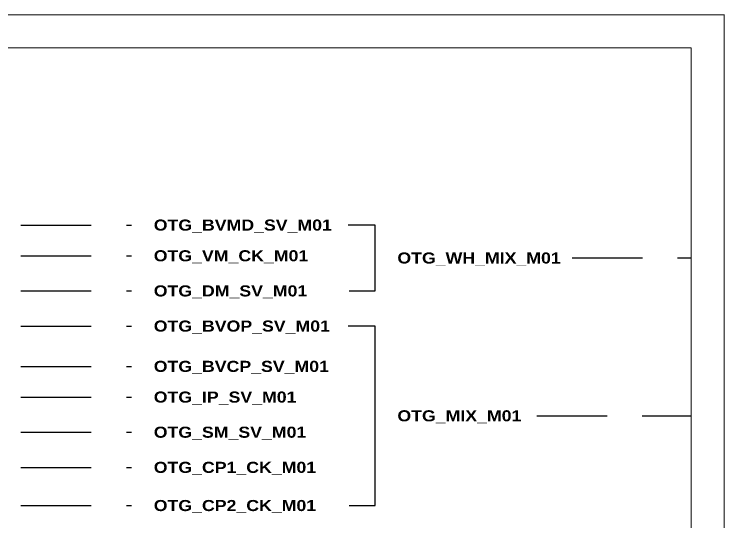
# Model space of a CAD drawing. Header units: centimetres. Extents: x -6233 to 67854, y 107 to 55669.
# Drawn here: x 41312 to 44520, y 27159 to 29450 of the extents above; entities that cross this region are included whole.
import ezdxf
from ezdxf.enums import TextEntityAlignment as Align

# ---------------------------------------------------------------- set-up
doc = ezdxf.new("R2010")
doc.units = ezdxf.units.CM
doc.header["$LTSCALE"] = 25.4
doc.linetypes.add('HIDDEN', pattern=[0.375, 0.25, -0.125])
doc.layers.add('Etiket-Line-L', color=7, linetype='Continuous')
doc.layers.add('EtIket-Line-S', color=2, linetype='Continuous')
doc.styles.add('Bold', font='ariblk.ttf', dxfattribs={"height": 25.4})

# ---------------------------------------------------------------- blocks, each defined once
blk = doc.blocks.new('x5 Out Line')
at = {"const_width": 0.3}
blk.add_lwpolyline([(405.45, 277.06), (405.45, 286.71), (395.8, 286.71)], dxfattribs=at)
at = {"lineweight": 15}
blk.add_lwpolyline([(395.8, 9.65), (395.8, 277.06), (9.65, 277.06), (9.65, 9.65)], close=True, dxfattribs=at)
at = {"layer": 'EtIket-Line-S', "lineweight": 9, "ltscale": 0.5}
blk.add_lwpolyline([(0, 0), (405.45, 0), (405.45, 286.71), (0, 286.71)], close=True, dxfattribs=at)

msp = doc.modelspace()

# ---------------------------------------------------------------- linework, layer by layer
at = {"color": 146, "linetype": 'HIDDEN', "ltscale": 50, "true_color": 0x105689}
for p, q in [((41342.2, 28498), (41842.2, 28498)), ((41342.2, 28359.4), (41842.2, 28359.4)), ((43830.6, 28349.4), (44368.5, 28349.4)), ((41342.2, 28200.8), (41842.2, 28200.8)), ((41342.2, 28042.1), (41842.2, 28042.1)), ((41342.2, 27860.2), (41842.2, 27860.2)), ((41342.2, 27721.6), (41842.2, 27721.6)), ((43671.5, 27637), (44368.5, 27637)), ((41342.2, 27563), (41842.2, 27563)), ((41342.2, 27404.3), (41842.2, 27404.3)), ((41342.2, 27232), (41842.2, 27232))]:
    msp.add_line(p, q, dxfattribs=at)
at = {"color": 146, "ltscale": 50, "true_color": 0x105689}
for p, q in [((42942.2, 28498), (42820.2, 28498)), ((42942.2, 28200.8), (42942.2, 28498)), ((42824.5, 28200.8), (42942.2, 28200.8)), ((42942.2, 28042.1), (42820.2, 28042.1)), ((42942.2, 27232), (42942.2, 28042.1)), ((42824.5, 27232), (42942.2, 27232))]:
    msp.add_line(p, q, dxfattribs=at)

# ---------------------------------------------------------------- block references
at = {"layer": 'Etiket-Line-L', "lineweight": 0, "xscale": 15.48351216233742, "yscale": 15.48351216233742, "zscale": 15.48351216233742}
msp.add_blockref('x5 Out Line', (38240.2, 25008.3), dxfattribs=at)

# ---------------------------------------------------------------- texts
at = {"ltscale": 500, "style": 'Bold'}
for s, p in [('OTG_BVMD_SV_M01', (41942.2, 28498)), ('OTG_VM_CK_M01', (41942.2, 28359.4)), ('OTG_WH_MIX_M01', (43042.2, 28349.4)), ('OTG_DM_SV_M01', (41942.2, 28200.8)), ('OTG_BVOP_SV_M01', (41942.2, 28042.1)), ('OTG_BVCP_SV_M01', (41942.2, 27860.2)), ('OTG_IP_SV_M01', (41942.2, 27721.6)), ('OTG_MIX_M01', (43042.2, 27637)), ('OTG_SM_SV_M01', (41942.2, 27563)), ('OTG_CP1_CK_M01', (41942.2, 27404.3)), ('OTG_CP2_CK_M01', (41942.2, 27232))]:
    msp.add_text(s, height=50, dxfattribs=at).set_placement(p, align=Align.MIDDLE_LEFT)

doc.saveas('drawing.dxf')
